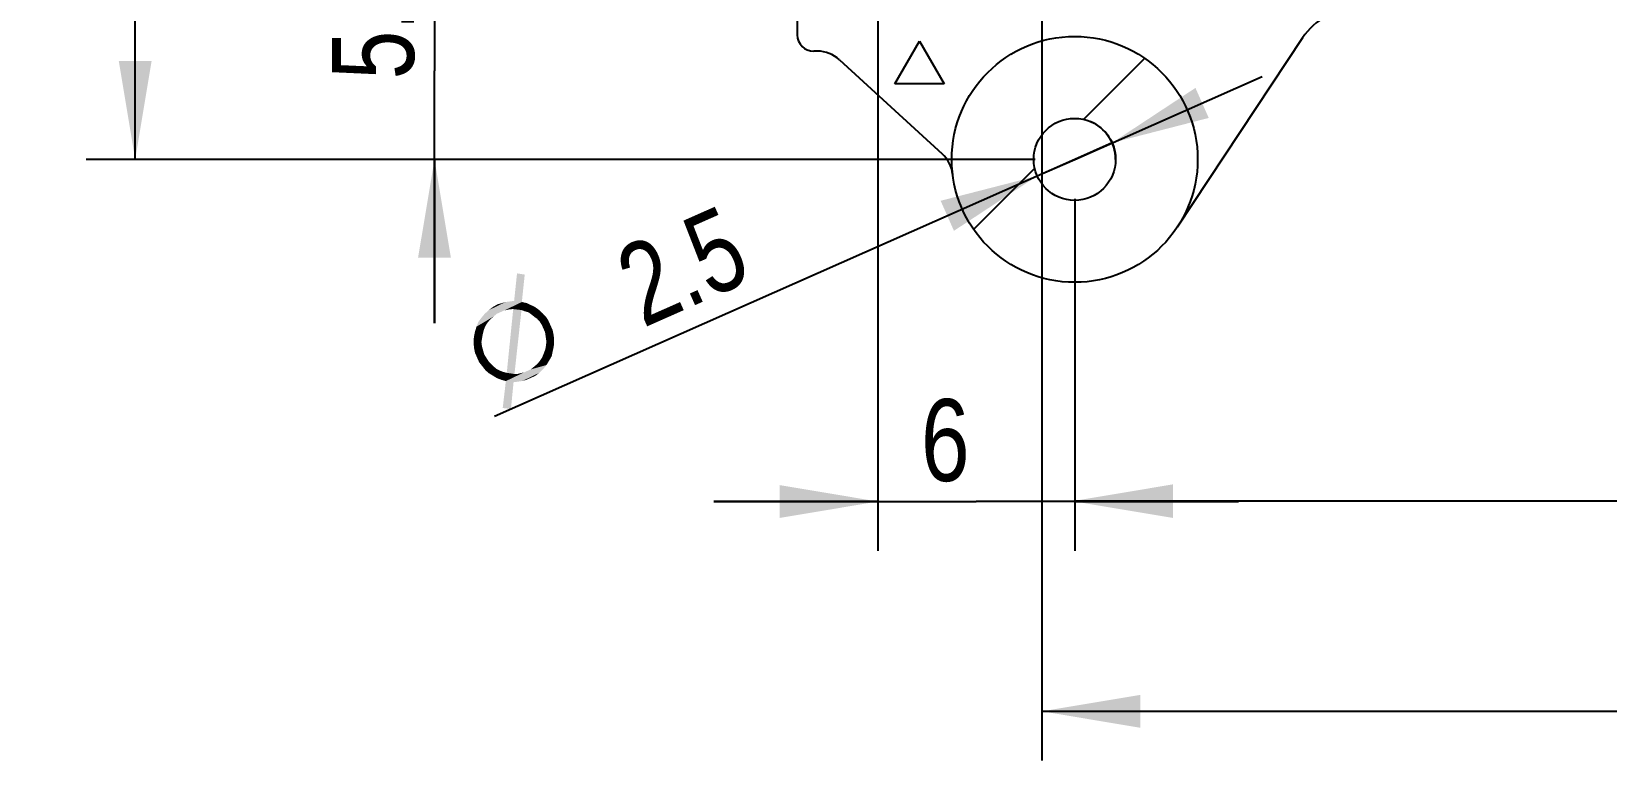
# Model space of a CAD drawing. Header units: millimetres. Extents: x 0 to 594, y 0 to 420.
# Drawn here: x 88.47 to 136.5, y 175.77 to 198.01 of the extents above; entities that cross this region are included whole.
import ezdxf

# ---------------------------------------------------------------- set-up
doc = ezdxf.new("R2010")
doc.units = ezdxf.units.MM
doc.header["$LTSCALE"] = 32.67
doc.layers.get('0').update_dxf_attribs({"linetype": 'CONTINUOUS'})
doc.layers.add('ASSEM_MEM', color=7, linetype='CONTINUOUS')
doc.styles.get("Standard").update_dxf_attribs({"font": 'txt', "width": 0.8})
doc.styles.add('TEXTSTYLE_3', font='symbol_asme.ttf')
doc.dimstyles.new('DIMSTYLE_1', dxfattribs={"dimtxt": 2.5, "dimasz": 3, "dimexe": 1.5, "dimexo": 1.2, "dimtad": 1, "dimdsep": 46, "dimtxsty": 'STANDARD', "dimblk": '_FILLED', "dimblk1": '_FILLED', "dimblk2": '_FILLED', "dimcen": 0.09, "dimazin": 2, "dimtp": 0.01, "dimtm": 0.01, "dimtfac": 1, "dimtofl": 0, "dimtmove": 0, "dimatfit": 3, "dimldrblk": '_FILLED', "dimfxl": 1, "dimtolj": 1, "dimarcsym": 0})
doc.dimstyles.new('DIMSTYLE_2', dxfattribs={"dimtxt": 2.5, "dimasz": 3, "dimexe": 1.5, "dimexo": 1.2, "dimtad": 1, "dimdsep": 46, "dimtxsty": 'STANDARD', "dimblk": '_FILLED', "dimblk1": '_FILLED', "dimblk2": '_FILLED', "dimcen": 0.09, "dimazin": 2, "dimtp": 0.01, "dimtm": 0.01, "dimtfac": 1, "dimtmove": 0, "dimatfit": 2, "dimldrblk": '_FILLED', "dimfxl": 1, "dimtolj": 1, "dimarcsym": 0})

# ---------------------------------------------------------------- blocks, each defined once
blk = doc.blocks.new('_FILLED')
at = {"color": 0, "linetype": 'BYBLOCK'}
blk.add_solid([(0, 0), (-1, 0.167), (-1, -0.167)], dxfattribs=at)
blk = doc.blocks.new('*D4')
at = {"color": 7, "linetype": 'CONTINUOUS'}
for p, q in [((120.285, 194.109), (126, 196.641)), ((121.428, 194.615), (120.285, 194.109)), ((121.428, 194.615), (121.428, 194.615)), ((120.285, 194.109), (102.595, 186.271)), ((119.143, 193.603), (120.285, 194.109)), ((119.143, 193.603), (119.143, 193.603))]:
    blk.add_line(p, q, dxfattribs=at)
at = {"color": 7, "linetype": 'CONTINUOUS', "xscale": 3, "yscale": 3, "zscale": 3}
for p, rotation in [((121.428, 194.615), 203.8949869093), ((119.143, 193.603), 23.8949869093)]:
    blk.add_blockref('_FILLED', p, dxfattribs=dict(at, rotation=rotation))
at = {"color": 7, "linetype": 'CONTINUOUS', "insert": (109.511, 192.753), "char_height": 2.5, "width": 13.42308, "attachment_point": 3, "rotation": 23.8948, "line_spacing_factor": 0.9, "style": 'TEXTSTYLE_3'}
blk.add_mtext('{\\ftxt;\\W0.0001;\\H0.0001;\\~}{\\ftxt;\\W1.1794871795;\\H2.5; }{\\ftxt;\\W0.0001;\\H0.0001;\\~}\\ftxt;{\\W0.8;2.5}', dxfattribs=at)
blk = doc.blocks.new('*D5')
at = {"color": 7, "linetype": 'CONTINUOUS'}
for p, q in [((255.285, 223.809), (255.285, 182.196)), ((120.285, 192.909), (120.285, 182.196)), ((120.285, 183.696), (187.785, 183.696)), ((255.285, 183.696), (187.785, 183.696))]:
    blk.add_line(p, q, dxfattribs=at)
at = {"color": 7, "linetype": 'CONTINUOUS', "xscale": 3, "yscale": 3, "zscale": 3, "rotation": 180}
blk.add_blockref('_FILLED', (120.285, 183.696), dxfattribs=at)
at = {"color": 7, "linetype": 'CONTINUOUS', "xscale": 3, "yscale": 3, "zscale": 3}
blk.add_blockref('_FILLED', (255.285, 183.696), dxfattribs=at)
at = {"color": 7, "linetype": 'CONTINUOUS', "insert": (186.968, 186.821), "char_height": 2.5, "width": 6, "attachment_point": 2, "line_spacing_factor": 0.9}
blk.add_mtext('135', dxfattribs=at)
blk = doc.blocks.new('*D6')
at = {"color": 7, "linetype": 'CONTINUOUS'}
for p, q in [((255.285, 223.809), (255.285, 175.774)), ((119.285, 219.309), (119.285, 175.774)), ((119.285, 177.274), (187.285, 177.274)), ((255.285, 177.274), (187.285, 177.274))]:
    blk.add_line(p, q, dxfattribs=at)
at = {"color": 7, "linetype": 'CONTINUOUS', "xscale": 3, "yscale": 3, "zscale": 3, "rotation": 180}
blk.add_blockref('_FILLED', (119.285, 177.274), dxfattribs=at)
at = {"color": 7, "linetype": 'CONTINUOUS', "xscale": 3, "yscale": 3, "zscale": 3}
blk.add_blockref('_FILLED', (255.285, 177.274), dxfattribs=at)
at = {"color": 7, "linetype": 'CONTINUOUS', "insert": (187.301, 180.399), "char_height": 2.5, "width": 6, "attachment_point": 2, "line_spacing_factor": 0.9}
blk.add_mtext('136', dxfattribs=at)
blk = doc.blocks.new('*D7')
at = {"color": 7, "linetype": 'CONTINUOUS'}
for p, q in [((114.285, 215.159), (114.285, 182.173)), ((120.285, 192.909), (120.285, 182.173)), ((114.285, 183.673), (109.285, 183.673)), ((109.285, 183.673), (117.285, 183.673)), ((125.285, 183.673), (117.285, 183.673)), ((120.285, 183.673), (125.285, 183.673))]:
    blk.add_line(p, q, dxfattribs=at)
at = {"color": 7, "linetype": 'CONTINUOUS', "xscale": 3, "yscale": 3, "zscale": 3}
blk.add_blockref('_FILLED', (114.285, 183.673), dxfattribs=at)
at = {"color": 7, "linetype": 'CONTINUOUS', "xscale": 3, "yscale": 3, "zscale": 3, "rotation": 180}
blk.add_blockref('_FILLED', (120.285, 183.673), dxfattribs=at)
at = {"color": 7, "linetype": 'CONTINUOUS', "insert": (116.338, 186.798), "char_height": 2.5, "width": 2, "attachment_point": 2, "line_spacing_factor": 0.9}
blk.add_mtext('6', dxfattribs=at)
blk = doc.blocks.new('*D9')
at = {"color": 7, "linetype": 'CONTINUOUS'}
for p, q in [((253.985, 225.109), (90.133, 225.109)), ((91.633, 225.109), (91.633, 209.609)), ((91.633, 194.109), (91.633, 209.609)), ((119.085, 194.109), (90.133, 194.109))]:
    blk.add_line(p, q, dxfattribs=at)
at = {"color": 7, "linetype": 'CONTINUOUS', "xscale": 3, "yscale": 3, "zscale": 3}
for p, rotation in [((91.633, 225.109), 90), ((91.633, 194.109), 270)]:
    blk.add_blockref('_FILLED', p, dxfattribs=dict(at, rotation=rotation))
at = {"color": 7, "linetype": 'CONTINUOUS', "insert": (88.508, 206.701), "char_height": 2.5, "width": 4, "attachment_point": 2, "rotation": 90, "line_spacing_factor": 0.9}
blk.add_mtext('31', dxfattribs=at)
blk = doc.blocks.new('*D10')
at = {"color": 7, "linetype": 'CONTINUOUS'}
for p, q in [((100.761, 199.509), (100.761, 204.509)), ((100.761, 204.509), (100.761, 196.809)), ((111.835, 199.509), (101.386, 199.509)), ((100.761, 189.109), (100.761, 196.809)), ((119.085, 194.109), (99.261, 194.109)), ((100.761, 194.109), (100.761, 189.109))]:
    blk.add_line(p, q, dxfattribs=at)
at = {"color": 7, "linetype": 'CONTINUOUS', "xscale": 3, "yscale": 3, "zscale": 3}
for p, rotation in [((100.761, 199.509), 270), ((100.761, 194.109), 90)]:
    blk.add_blockref('_FILLED', p, dxfattribs=dict(at, rotation=rotation))
at = {"color": 7, "linetype": 'CONTINUOUS', "insert": (97.636, 198.405), "char_height": 2.5, "width": 6, "attachment_point": 2, "rotation": 90, "line_spacing_factor": 0.9}
blk.add_mtext('5.4', dxfattribs=at)

msp = doc.modelspace()

# ---------------------------------------------------------------- linework, layer by layer
at = {"color": 7, "linetype": 'CONTINUOUS'}
msp.add_arc((120.285, 194.109), 1.25, 0, 67.7257, dxfattribs=at)
for points in [[(103.513, 190.595), (103.19, 189.793), (103.278, 190.631)], [(103.19, 189.793), (103.513, 190.595), (103.425, 189.758)], [(103.425, 189.758), (102.098, 189.15), (102.185, 189.268)], [(102.665, 189.401), (102.098, 189.15), (103.425, 189.758)], [(103.19, 189.793), (102.185, 189.268), (102.289, 189.394)], [(103.425, 189.758), (102.185, 189.268), (103.19, 189.793)], [(102.289, 189.394), (103.058, 189.775), (103.19, 189.793)], [(103.058, 189.775), (102.289, 189.394), (102.417, 189.511)], [(102.417, 189.511), (102.927, 189.757), (103.058, 189.775)], [(102.803, 189.722), (102.927, 189.757), (102.417, 189.511)], [(102.782, 189.453), (102.665, 189.401), (103.425, 189.758)], [(102.882, 189.497), (102.782, 189.453), (103.425, 189.758)], [(102.973, 189.518), (102.882, 189.497), (103.425, 189.758)], [(103.064, 189.538), (102.973, 189.518), (103.425, 189.758)], [(103.162, 189.542), (103.064, 189.538), (103.425, 189.758)], [(103.162, 189.542), (103.425, 189.758), (103.579, 189.726)], [(102.665, 189.401), (102.563, 189.316), (102.042, 189.006)], [(102.665, 189.401), (102.042, 189.006), (102.098, 189.15)], [(102.563, 189.316), (102.478, 189.238), (102.042, 189.006)], [(102.803, 189.722), (102.417, 189.511), (102.536, 189.603)], [(102.536, 189.603), (102.679, 189.687), (102.803, 189.722)], [(103.414, 189.513), (102.965, 187.598), (103.162, 189.542)], [(102.965, 187.598), (103.414, 189.513), (103.2, 187.563)], [(103.162, 189.542), (103.579, 189.726), (103.414, 189.513)], [(103.579, 189.726), (103.707, 189.663), (103.414, 189.513)], [(103.51, 189.476), (103.414, 189.513), (103.707, 189.663)], [(103.51, 189.476), (103.707, 189.663), (103.835, 189.6)], [(103.835, 189.6), (103.623, 189.446), (103.51, 189.476)], [(103.623, 189.446), (103.835, 189.6), (103.953, 189.513)], [(103.953, 189.513), (103.71, 189.385), (103.623, 189.446)], [(103.805, 189.307), (103.71, 189.385), (103.953, 189.513)], [(103.805, 189.307), (103.953, 189.513), (104.055, 189.418)], [(104.055, 189.418), (103.892, 189.246), (103.805, 189.307)], [(103.892, 189.246), (104.055, 189.418), (104.164, 189.307)], [(104.164, 189.307), (103.969, 189.161), (103.892, 189.246)], [(103.969, 189.161), (104.164, 189.307), (104.24, 189.181)], [(102.236, 188.792), (102.214, 188.663), (101.955, 188.528)], [(102.236, 188.792), (101.955, 188.528), (101.962, 188.691)], [(102.266, 188.905), (101.962, 188.691), (101.994, 188.844)], [(101.962, 188.691), (102.266, 188.905), (102.236, 188.792)], [(102.383, 189.137), (102.313, 189.026), (101.994, 188.844)], [(102.383, 189.137), (101.994, 188.844), (102.042, 189.006)], [(101.994, 188.844), (102.313, 189.026), (102.266, 188.905)], [(102.042, 189.006), (102.478, 189.238), (102.383, 189.137)], [(104.24, 189.181), (104.038, 189.051), (103.969, 189.161)], [(104.082, 188.951), (104.038, 189.051), (104.24, 189.181)], [(104.082, 188.951), (104.24, 189.181), (104.299, 189.047)], [(104.299, 189.047), (104.134, 188.834), (104.082, 188.951)], [(104.134, 188.834), (104.299, 189.047), (104.366, 188.897)], [(104.366, 188.897), (104.152, 188.703), (104.134, 188.834)], [(104.152, 188.703), (104.366, 188.897), (104.399, 188.732)], [(101.955, 188.528), (102.214, 188.663), (102.192, 188.533)], [(102.192, 188.533), (101.964, 188.372), (101.955, 188.528)], [(101.964, 188.372), (102.192, 188.533), (102.21, 188.401)], [(102.21, 188.401), (101.997, 188.207), (101.964, 188.372)], [(101.997, 188.207), (102.21, 188.401), (102.245, 188.277)], [(104.4, 188.414), (104.096, 188.199), (104.142, 188.319)], [(104.096, 188.199), (104.4, 188.414), (104.368, 188.26)], [(104.142, 188.319), (104.165, 188.449), (104.408, 188.577)], [(104.142, 188.319), (104.408, 188.577), (104.4, 188.414)], [(104.399, 188.732), (104.171, 188.571), (104.152, 188.703)], [(104.408, 188.577), (104.165, 188.449), (104.171, 188.571)], [(104.171, 188.571), (104.399, 188.732), (104.408, 188.577)], [(102.245, 188.277), (102.063, 188.057), (101.997, 188.207)], [(102.063, 188.057), (102.245, 188.277), (102.28, 188.153)], [(102.28, 188.153), (102.122, 187.923), (102.063, 188.057)], [(102.28, 188.153), (102.341, 188.06), (102.122, 187.923)], [(102.122, 187.923), (102.341, 188.06), (102.41, 187.951)], [(102.41, 187.951), (102.215, 187.805), (102.122, 187.923)], [(102.215, 187.805), (102.41, 187.951), (102.487, 187.866)], [(102.487, 187.866), (102.307, 187.686), (102.215, 187.805)], [(102.307, 187.686), (102.487, 187.866), (102.558, 187.797)], [(104.177, 187.836), (102.937, 187.346), (103.697, 187.703)], [(102.937, 187.346), (104.177, 187.836), (103.172, 187.311)], [(103.172, 187.311), (104.177, 187.836), (104.073, 187.71)], [(104.257, 187.971), (103.697, 187.703), (103.799, 187.788)], [(103.697, 187.703), (104.257, 187.971), (104.177, 187.836)], [(103.799, 187.788), (103.901, 187.873), (104.337, 188.106)], [(103.799, 187.788), (104.337, 188.106), (104.257, 187.971)], [(104.337, 188.106), (103.901, 187.873), (103.979, 187.967)], [(103.979, 187.967), (104.05, 188.079), (104.368, 188.26)], [(103.979, 187.967), (104.368, 188.26), (104.337, 188.106)], [(104.368, 188.26), (104.05, 188.079), (104.096, 188.199)], [(102.558, 187.797), (102.409, 187.591), (102.307, 187.686)], [(102.558, 187.797), (102.652, 187.719), (102.409, 187.591)], [(102.409, 187.591), (102.652, 187.719), (102.756, 187.665)], [(102.756, 187.665), (102.544, 187.512), (102.409, 187.591)], [(102.544, 187.512), (102.756, 187.665), (102.852, 187.628)], [(102.852, 187.628), (102.655, 187.441), (102.544, 187.512)], [(102.852, 187.628), (102.965, 187.598), (102.655, 187.441)], [(102.8, 187.385), (102.655, 187.441), (102.965, 187.598)], [(103.2, 187.563), (102.8, 187.385), (102.965, 187.598)], [(103.2, 187.563), (102.937, 187.346), (102.8, 187.385)], [(103.172, 187.311), (102.842, 186.525), (102.937, 187.346)], [(103.58, 187.651), (103.697, 187.703), (102.937, 187.346)], [(103.497, 187.614), (103.58, 187.651), (102.937, 187.346)], [(103.389, 187.587), (103.497, 187.614), (102.937, 187.346)], [(103.299, 187.566), (103.389, 187.587), (102.937, 187.346)], [(103.2, 187.563), (103.299, 187.566), (102.937, 187.346)], [(104.073, 187.71), (103.304, 187.329), (103.172, 187.311)], [(103.304, 187.329), (104.073, 187.71), (103.962, 187.601)], [(103.962, 187.601), (103.435, 187.347), (103.304, 187.329)], [(103.56, 187.383), (103.435, 187.347), (103.962, 187.601)], [(103.676, 187.434), (103.56, 187.383), (103.962, 187.601)], [(103.676, 187.434), (103.962, 187.601), (103.827, 187.501)], [(102.842, 186.525), (103.172, 187.311), (103.093, 186.497)]]:
    msp.add_solid(points, dxfattribs=at)
at = {"layer": 'ASSEM_MEM', "color": 7, "linetype": 'CONTINUOUS'}
for p, q in [((111.825, 203.509), (111.825, 197.909)), ((114.8, 196.41), (115.55, 197.709)), ((115.55, 197.709), (116.3, 196.41)), ((127.235, 197.813), (123.412, 192.039)), ((112.437, 197.409), (112.325, 197.409)), ((113.112, 197.146), (116.245, 194.276)), ((120.557, 195.329), (122.42, 197.192)), ((116.3, 196.41), (114.8, 196.41)), ((117.202, 191.974), (119.065, 193.838))]:
    msp.add_line(p, q, dxfattribs=at)
for radius in [3.75, 1.25]:
    msp.add_circle((120.285, 194.109), radius, dxfattribs=at)
for centre, radius, start, end in [((128.902, 196.709), 2, 90, 146.4966), ((112.325, 197.909), 0.5, 180, 270), ((112.437, 196.409), 1, 47.5068, 90), ((115.57, 193.539), 1, 6.8963, 47.5068)]:
    msp.add_arc(centre, radius, start, end, dxfattribs=at)

# ---------------------------------------------------------------- dimensions: what is measured, and where the dimension line sits
at = {"color": 7, "linetype": 'CONTINUOUS'}
for base, p1, p2, angle, picture, middle in [((91.633, 194.109), (255.185, 225.109), (120.285, 194.109), 270, '*D9', (91.633, 206.451)), ((119.285, 177.274), (255.285, 225.009), (119.285, 220.509), 180, '*D6', (187.551, 177.274)), ((120.285, 183.696), (255.285, 225.009), (120.285, 194.109), 180, '*D5', (187.281, 183.696)), ((100.761, 194.109), (113.035, 199.509), (120.285, 194.109), 270, '*D10', (100.761, 198.468))]:
    dim = msp.add_linear_dim(base=base, p1=p1, p2=p2, angle=angle, dimstyle='DIMSTYLE_1', dxfattribs=at)
    dim.commit()
    dim.dimension.update_dxf_attribs({"geometry": picture, "text_midpoint": middle, "dimtype": 160})
dim = msp.add_linear_dim(base=(120.285, 183.673), p1=(114.285, 216.359), p2=(120.285, 194.109), dimstyle='DIMSTYLE_1', dxfattribs=at)
dim.commit()
dim.dimension.update_dxf_attribs({"geometry": '*D7', "text_midpoint": (116.338, 183.673), "dimtype": 160})
dim = msp.add_diameter_dim_2p(p1=(119.143, 193.603), p2=(121.428, 194.615), text='⌀<>', dimstyle='DIMSTYLE_2', override={"dimpost": '<>'}, dxfattribs=at)
dim.commit()
dim.dimension.update_dxf_attribs({"geometry": '*D4', "text_midpoint": (107.274, 190.395), "dimtype": 163})

doc.saveas('drawing.dxf')
